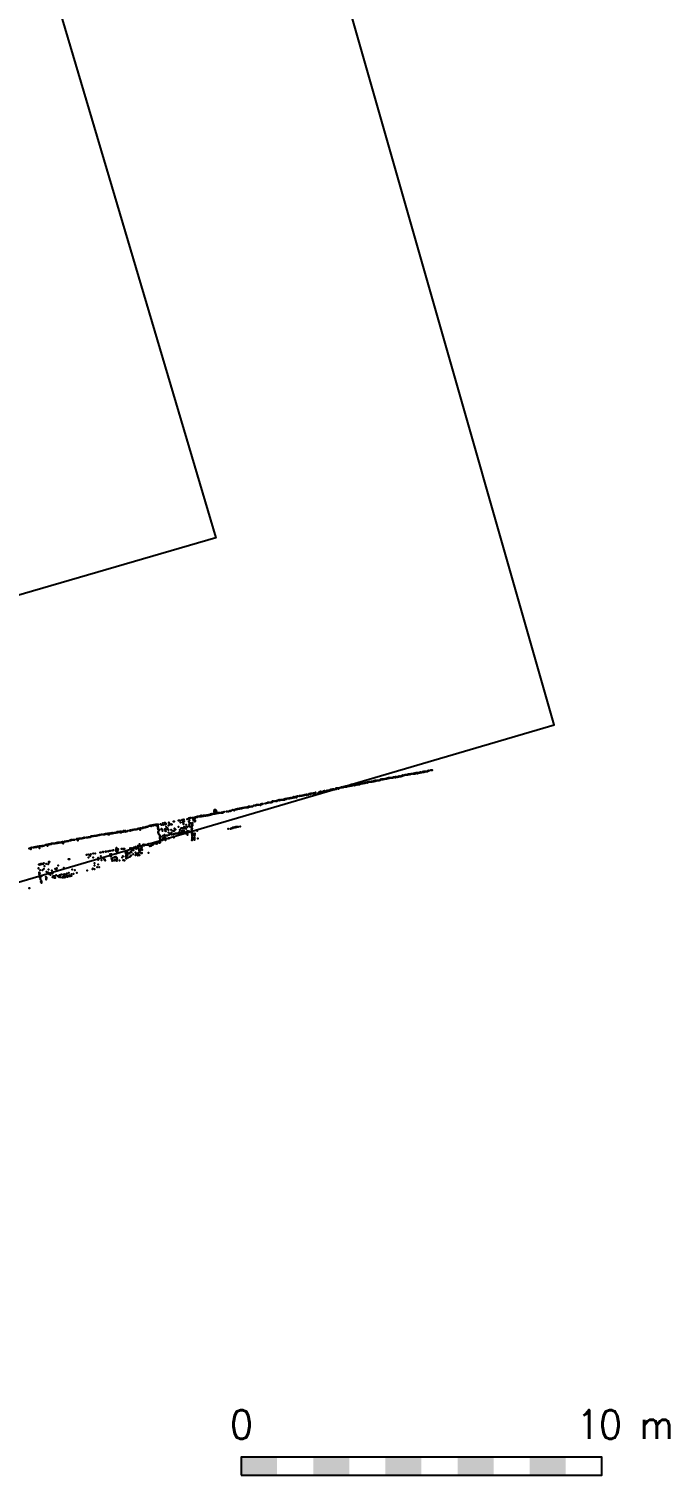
# Model space of a CAD drawing. Header units: metres. Extents: x -48 to 37.9, y -50 to 30.1.
# Drawn here: x 20.12 to 37.86, y -50 to -9.93 of the extents above; entities that cross this region are included whole.
import ezdxf

# ---------------------------------------------------------------- set-up
doc = ezdxf.new("R2010")
doc.units = ezdxf.units.M
for name, color, linetype in [('NAVVIS-EMPRISE', 5, 'Continuous'), ('NAVVIS-NUAGE-0', 8, 'Continuous'), ('REPERES', 7, 'Continuous')]:
    doc.layers.add(name, color=color, linetype=linetype)
doc.styles.add('textstyle4', font='Standard')

msp = doc.modelspace()

# ---------------------------------------------------------------- linework, layer by layer
at = {"layer": 'NAVVIS-EMPRISE'}
msp.add_lwpolyline([(18.817, -2.169), (25.303, -24.031), (-3.254, -32.34), (-1.994, -36.421), (-0.562, -36.143), (0.347, -39.29), (34.675, -29.215), (26.752, -1.463), (18.817, -2.169)], close=True, dxfattribs=at)
at = {"layer": 'NAVVIS-NUAGE-0'}
for p in [(29.306, -30.843), (29.316, -30.843), (29.336, -30.843), (29.356, -30.843), (29.376, -30.833), (29.376, -30.833), (29.376, -30.843), (29.416, -30.833), (29.426, -30.823), (29.426, -30.833), (29.436, -30.823), (29.436, -30.823), (29.446, -30.823), (29.446, -30.823), (29.456, -30.813), (29.456, -30.813), (29.466, -30.813), (29.476, -30.813), (29.486, -30.813), (29.496, -30.823), (29.506, -30.803), (29.516, -30.803), (29.516, -30.813), (29.526, -30.803), (29.546, -30.793), (29.566, -30.793), (29.576, -30.793), (29.586, -30.793), (29.586, -30.793), (29.586, -30.793), (29.596, -30.793), (29.616, -30.783), (29.626, -30.793), (29.626, -30.793), (29.646, -30.783), (29.656, -30.783), (29.676, -30.763), (29.676, -30.773), (29.676, -30.783), (29.676, -30.783), (29.696, -30.763), (29.706, -30.763), (29.716, -30.753), (29.716, -30.773), (29.726, -30.753), (29.726, -30.763), (29.726, -30.763), (29.726, -30.763), (29.736, -30.763), (29.736, -30.763), (29.746, -30.763), (29.746, -30.763), (29.766, -30.753), (29.786, -30.753), (29.786, -30.753), (29.796, -30.753), (29.796, -30.753), (29.806, -30.753), (29.816, -30.753), (29.816, -30.753), (29.826, -30.753), (29.856, -30.743), (29.866, -30.733), (29.876, -30.733), (29.886, -30.723), (29.886, -30.733), (29.906, -30.733), (29.916, -30.723), (29.926, -30.723), (29.926, -30.733), (29.936, -30.723), (29.936, -30.723), (29.936, -30.723), (29.946, -30.723), (29.946, -30.723), (29.956, -30.723), (29.956, -30.723), (29.956, -30.723), (29.966, -30.723), (29.996, -30.713), (29.996, -30.713), (30.016, -30.713), (30.026, -30.713), (30.036, -30.703), (30.046, -30.693), (30.046, -30.703), (30.066, -30.693), (30.066, -30.703), (30.086, -30.683), (30.086, -30.693), (30.106, -30.683), (30.106, -30.693), (30.116, -30.683), (30.136, -30.683), (30.136, -30.683), (30.146, -30.683), (30.156, -30.683), (30.176, -30.683), (30.186, -30.683), (30.186, -30.683), (30.196, -30.683), (30.196, -30.683), (30.206, -30.673), (30.216, -30.673), (30.226, -30.663), (30.226, -30.673), (30.226, -30.673), (30.226, -30.673), (30.236, -30.673), (30.246, -30.663), (30.256, -30.663), (30.276, -30.653), (30.276, -30.653), (30.276, -30.673), (30.286, -30.653), (30.286, -30.653), (30.326, -30.653), (30.326, -30.653), (30.326, -30.663), (30.356, -30.653), (30.366, -30.643), (30.376, -30.653), (30.386, -30.633), (30.416, -30.643), (30.416, -30.643), (30.426, -30.633), (30.426, -30.643), (30.446, -30.623), (30.446, -30.623), (30.446, -30.633), (30.456, -30.633), (30.486, -30.613), (30.486, -30.613), (30.486, -30.623), (30.526, -30.613), (30.526, -30.613), (30.526, -30.613), (30.546, -30.603), (30.556, -30.603), (30.586, -30.603), (30.586, -30.603), (30.596, -30.603), (30.606, -30.603), (30.616, -30.593), (30.626, -30.603), (30.636, -30.583), (30.646, -30.583), (30.646, -30.583), (30.676, -30.583), (30.676, -30.583), (30.676, -30.593), (30.696, -30.583), (30.716, -30.573), (30.736, -30.573), (30.746, -30.573), (30.746, -30.573), (30.746, -30.573), (30.746, -30.573), (30.776, -30.563), (30.776, -30.573), (30.776, -30.573), (30.776, -30.573), (30.806, -30.573), (30.816, -30.553), (30.816, -30.563), (30.816, -30.573), (30.816, -30.573), (30.846, -30.553), (30.846, -30.563), (30.846, -30.563), (30.856, -30.543), (30.866, -30.553), (30.876, -30.543), (30.886, -30.543), (30.886, -30.563), (30.906, -30.553), (30.916, -30.543), (30.946, -30.533), (30.946, -30.533), (30.946, -30.533), (30.946, -30.543), (30.956, -30.543), (30.976, -30.523), (30.986, -30.533), (30.996, -30.533), (31.026, -30.513), (31.026, -30.523), (31.036, -30.523), (31.046, -30.523), (31.056, -30.513), (31.056, -30.513), (31.066, -30.503), (31.066, -30.523), (31.066, -30.523), (31.076, -30.513), (31.076, -30.513), (31.086, -30.513), (31.096, -30.503), (31.096, -30.513), (31.106, -30.503), (31.126, -30.503), (31.136, -30.503), (31.136, -30.503), (31.136, -30.503), (31.166, -30.503), (31.176, -30.493), (31.206, -30.483), (31.206, -30.483), (31.206, -30.493), (31.256, -30.473), (31.276, -30.473), (31.276, -30.473), (31.296, -30.473), (27.336, -31.243), (27.356, -31.243), (27.376, -31.233), (27.376, -31.243), (27.386, -31.243), (27.386, -31.243), (27.416, -31.233), (27.426, -31.223), (27.426, -31.223), (27.426, -31.223), (27.426, -31.233), (27.436, -31.223), (27.436, -31.233), (27.436, -31.233), (27.456, -31.223), (27.466, -31.213), (27.476, -31.223), (27.486, -31.223), (27.506, -31.213), (27.526, -31.213), (27.536, -31.203), (27.536, -31.213), (27.536, -31.223), (27.546, -31.203), (27.566, -31.193), (27.606, -31.193), (27.606, -31.193), (27.616, -31.183), (27.636, -31.183), (27.636, -31.183), (27.636, -31.183), (27.646, -31.183), (27.646, -31.183), (27.646, -31.183), (27.646, -31.183), (27.656, -31.183), (27.656, -31.183), (27.666, -31.183), (27.666, -31.183), (27.666, -31.183), (27.676, -31.183), (27.686, -31.183), (27.696, -31.173), (27.696, -31.173), (27.706, -31.173), (27.736, -31.163), (27.736, -31.163), (27.736, -31.173), (27.746, -31.163), (27.766, -31.153), (27.786, -31.153), (27.796, -31.153), (27.806, -31.153), (27.806, -31.153), (27.816, -31.143), (27.816, -31.163), (27.856, -31.143), (27.856, -31.153), (27.866, -31.143), (27.886, -31.123), (27.886, -31.133), (27.886, -31.133), (27.906, -31.123), (27.906, -31.133), (27.916, -31.133), (27.926, -31.133), (27.936, -31.113), (27.946, -31.113), (27.946, -31.113), (27.956, -31.113), (27.976, -31.113), (27.976, -31.113), (27.986, -31.113), (27.996, -31.113), (28.006, -31.103), (28.006, -31.113), (28.016, -31.113), (28.016, -31.113), (28.036, -31.103), (28.036, -31.103), (28.056, -31.113), (28.066, -31.093), (28.066, -31.103), (28.066, -31.103), (28.136, -31.103), (28.166, -31.083), (28.186, -31.073), (28.206, -31.063), (28.226, -31.073), (28.246, -31.073), (28.256, -31.073), (28.286, -31.053), (28.286, -31.073), (28.306, -31.063), (28.316, -31.043), (28.316, -31.053), (28.316, -31.053), (28.316, -31.063), (28.366, -31.043), (28.386, -31.033), (28.386, -31.033), (28.396, -31.043), (28.406, -31.043), (28.426, -31.033), (28.436, -31.033), (28.436, -31.043), (28.456, -31.023), (28.466, -31.013), (28.466, -31.023), (28.476, -31.023), (28.486, -31.003), (28.486, -31.023), (28.486, -31.023), (28.496, -31.003), (28.496, -31.003), (28.496, -31.013), (28.516, -31.003), (28.526, -31.003), (28.526, -31.003), (28.536, -31.003), (28.536, -31.003), (28.546, -30.993), (28.546, -30.993), (28.556, -31.003), (28.566, -30.993), (28.566, -31.003), (28.566, -31.003), (28.586, -31.003), (28.586, -31.003), (28.606, -30.993), (28.606, -30.993), (28.616, -30.983), (28.626, -30.983), (28.626, -30.993), (28.636, -30.973), (28.636, -30.993), (28.656, -30.973), (28.666, -30.973), (28.666, -30.973), (28.676, -30.973), (28.686, -30.973), (28.696, -30.973), (28.696, -30.983), (28.706, -30.973), (28.706, -30.973), (28.736, -30.963), (28.736, -30.963), (28.736, -30.963), (28.766, -30.953), (28.776, -30.953), (28.786, -30.943), (28.786, -30.953), (28.816, -30.943), (28.816, -30.943), (28.816, -30.943), (28.816, -30.953), (28.826, -30.933), (28.826, -30.943), (28.836, -30.943), (28.856, -30.933), (28.876, -30.923), (28.886, -30.933), (28.886, -30.933), (28.886, -30.933), (28.906, -30.913), (28.906, -30.933), (28.926, -30.923), (28.926, -30.933), (28.936, -30.923), (28.936, -30.923), (28.946, -30.903), (28.946, -30.903), (28.946, -30.913), (28.976, -30.913), (28.986, -30.903), (28.986, -30.903), (28.996, -30.903), (28.996, -30.903), (28.996, -30.913), (28.996, -30.913), (29.006, -30.903), (29.016, -30.903), (29.036, -30.903), (29.036, -30.903), (29.056, -30.863), (29.066, -30.903), (29.076, -30.863), (29.086, -30.873), (29.116, -30.873), (29.126, -30.873), (29.136, -30.893), (29.166, -30.883), (29.206, -30.873), (29.216, -30.863), (29.246, -30.863), (29.256, -30.863), (29.276, -30.863), (29.276, -30.863), (29.286, -30.853), (29.286, -30.863), (29.296, -30.853), (29.316, -30.853), (25.256, -31.593), (25.256, -31.593), (25.256, -31.593), (25.256, -31.603), (25.256, -31.623), (25.266, -31.573), (25.266, -31.583), (25.266, -31.583), (25.266, -31.583), (25.266, -31.633), (25.266, -31.643), (25.266, -31.643), (25.266, -31.643), (25.276, -31.573), (25.276, -31.573), (25.276, -31.643), (25.296, -31.573), (25.306, -31.583), (25.306, -31.633), (25.306, -31.643), (25.316, -31.613), (25.316, -31.613), (25.316, -31.613), (25.316, -31.623), (25.316, -31.633), (25.456, -31.643), (25.456, -31.643), (25.476, -31.643), (25.476, -31.643), (25.476, -31.643), (25.486, -31.643), (25.486, -31.643), (25.496, -31.643), (25.506, -31.633), (25.506, -31.643), (25.506, -31.643), (25.536, -31.623), (25.596, -31.613), (25.606, -31.613), (25.616, -31.613), (25.656, -31.613), (25.686, -31.593), (25.696, -31.593), (25.696, -31.603), (25.706, -31.593), (25.716, -31.593), (25.736, -31.583), (25.776, -31.573), (25.806, -31.583), (25.816, -31.573), (25.816, -31.573), (25.816, -31.573), (25.826, -31.573), (25.846, -31.563), (25.846, -31.563), (25.856, -31.563), (25.856, -31.563), (25.866, -31.553), (25.866, -31.563), (25.876, -31.553), (25.876, -31.553), (25.906, -31.543), (25.906, -31.553), (25.906, -31.553), (25.916, -31.543), (25.916, -31.543), (25.916, -31.543), (25.926, -31.543), (25.936, -31.543), (25.956, -31.533), (25.956, -31.543), (25.956, -31.543), (25.976, -31.533), (25.976, -31.533), (25.996, -31.533), (26.006, -31.523), (26.006, -31.533), (26.006, -31.533), (26.016, -31.523), (26.016, -31.533), (26.026, -31.523), (26.036, -31.523), (26.046, -31.513), (26.056, -31.513), (26.076, -31.513), (26.106, -31.503), (26.106, -31.503), (26.116, -31.503), (26.136, -31.503), (26.136, -31.503), (26.146, -31.503), (26.166, -31.493), (26.166, -31.493), (26.166, -31.503), (26.186, -31.493), (26.186, -31.493), (26.186, -31.493), (26.196, -31.493), (26.196, -31.503), (26.206, -31.473), (26.216, -31.483), (26.236, -31.473), (26.236, -31.473), (26.246, -31.483), (26.276, -31.473), (26.276, -31.473), (26.286, -31.473), (26.286, -31.473), (26.296, -31.473), (26.316, -31.473), (26.316, -31.473), (26.356, -31.453), (26.366, -31.453), (26.396, -31.453), (26.396, -31.453), (26.406, -31.443), (26.406, -31.443), (26.406, -31.443), (26.426, -31.433), (26.426, -31.443), (26.436, -31.433), (26.446, -31.433), (26.476, -31.433), (26.476, -31.433), (26.486, -31.433), (26.496, -31.433), (26.496, -31.433), (26.496, -31.433), (26.536, -31.423), (26.536, -31.443), (26.546, -31.413), (26.546, -31.413), (26.576, -31.403), (26.576, -31.413), (26.586, -31.413), (26.586, -31.413), (26.596, -31.403), (26.606, -31.403), (26.606, -31.403), (26.666, -31.393), (26.706, -31.383), (26.706, -31.383), (26.746, -31.363), (26.746, -31.373), (26.766, -31.363), (26.806, -31.363), (26.806, -31.363), (26.806, -31.363), (26.806, -31.363), (26.836, -31.363), (26.836, -31.363), (26.856, -31.343), (26.866, -31.353), (26.876, -31.333), (26.906, -31.333), (26.946, -31.333), (26.946, -31.333), (26.986, -31.323), (26.986, -31.333), (26.986, -31.333), (26.996, -31.333), (27.006, -31.313), (27.036, -31.303), (27.046, -31.303), (27.056, -31.293), (27.056, -31.313), (27.086, -31.303), (27.106, -31.293), (27.116, -31.293), (27.126, -31.293), (27.136, -31.293), (27.146, -31.293), (27.156, -31.293), (27.166, -31.293), (27.176, -31.293), (27.196, -31.273), (27.196, -31.283), (27.206, -31.273), (27.206, -31.273), (27.206, -31.273), (27.206, -31.283), (27.206, -31.293), (27.226, -31.263), (27.236, -31.273), (27.246, -31.263), (27.246, -31.263), (27.246, -31.273), (27.276, -31.253), (27.296, -31.253), (27.306, -31.253), (27.316, -31.253), (27.346, -31.253), (23.356, -32.053), (23.366, -32.043), (23.366, -32.053), (23.376, -32.043), (23.376, -32.043), (23.386, -32.043), (23.406, -32.043), (23.416, -32.033), (23.416, -32.033), (23.426, -32.033), (23.456, -32.013), (23.466, -32.013), (23.466, -32.013), (23.476, -32.013), (23.486, -32.003), (23.496, -32.003), (23.496, -32.013), (23.496, -32.013), (23.506, -32.023), (23.516, -32.003), (23.526, -32.003), (23.536, -31.993), (23.536, -32.003), (23.536, -32.003), (23.546, -32.003), (23.556, -31.993), (23.566, -31.993), (23.576, -31.993), (23.576, -32.003), (23.576, -32.003), (23.586, -31.983), (23.596, -31.983), (23.616, -31.983), (23.616, -31.993), (23.636, -31.973), (23.636, -31.973), (23.636, -31.993), (23.646, -31.973), (23.656, -31.983), (23.676, -31.973), (23.686, -32.033), (23.696, -32.013), (23.706, -31.973), (23.706, -32.053), (23.706, -32.053), (23.766, -31.963), (23.796, -31.983), (23.836, -31.943), (23.846, -31.983), (23.876, -31.933), (23.876, -31.933), (23.886, -31.933), (23.896, -31.933), (23.896, -31.973), (23.926, -31.953), (23.926, -32.043), (23.986, -32.003), (23.996, -31.923), (24.006, -31.943), (24.006, -31.983), (24.056, -31.973), (24.066, -31.963), (24.086, -31.973), (24.126, -31.893), (24.136, -31.893), (24.146, -31.893), (24.266, -31.863), (24.266, -32.043), (24.276, -31.863), (24.306, -31.863), (24.326, -31.923), (24.356, -31.853), (24.366, -31.843), (24.366, -31.843), (24.376, -31.843), (24.386, -31.873), (24.386, -31.923), (24.406, -31.943), (24.406, -31.963), (24.416, -31.833), (24.426, -31.883), (24.426, -32.043), (24.476, -31.983), (24.476, -32.043), (24.506, -31.823), (24.516, -32.043), (24.556, -31.803), (24.556, -31.813), (24.556, -31.893), (24.566, -31.913), (24.566, -31.963), (24.566, -32.013), (24.576, -31.853), (24.586, -31.793), (24.586, -32.043), (24.606, -31.793), (24.606, -31.943), (24.636, -31.963), (24.636, -31.973), (24.636, -31.973), (24.636, -32.003), (24.636, -32.003), (24.636, -32.033), (24.636, -32.043), (24.636, -32.043), (24.646, -32.003), (24.656, -31.793), (24.656, -31.933), (24.656, -31.963), (24.656, -32.003), (24.666, -31.793), (24.676, -31.793), (24.676, -31.793), (24.676, -31.843), (24.696, -31.793), (24.696, -31.803), (24.696, -31.863), (24.706, -31.783), (24.706, -31.813), (24.706, -31.823), (24.716, -31.783), (24.716, -31.783), (24.716, -31.893), (24.716, -31.893), (24.726, -31.803), (24.726, -31.863), (24.726, -31.883), (24.736, -31.773), (24.776, -31.763), (24.786, -31.753), (24.786, -31.773), (24.796, -31.753), (24.816, -31.753), (24.826, -31.753), (24.826, -31.753), (24.826, -31.753), (24.856, -31.743), (24.856, -31.753), (24.866, -31.753), (24.876, -31.733), (24.876, -31.733), (24.876, -31.753), (24.886, -31.753), (24.896, -31.723), (24.896, -31.743), (24.896, -31.753), (24.906, -31.743), (24.916, -31.743), (24.926, -31.733), (24.926, -31.733), (24.926, -31.743), (24.936, -31.743), (24.946, -31.743), (24.956, -31.723), (24.986, -31.723), (24.996, -31.733), (24.996, -31.733), (25.016, -31.723), (25.016, -31.723), (25.016, -31.733), (25.026, -31.723), (25.046, -31.723), (25.056, -31.713), (25.056, -31.723), (25.066, -31.713), (25.066, -31.713), (25.076, -31.713), (25.076, -31.713), (25.076, -31.723), (25.086, -31.713), (25.086, -31.713), (25.106, -31.703), (25.106, -31.713), (25.116, -31.713), (25.136, -31.703), (25.156, -31.693), (25.166, -31.693), (25.166, -31.703), (25.166, -31.703), (25.176, -31.693), (25.186, -31.683), (25.206, -31.693), (25.206, -31.693), (25.206, -31.693), (25.226, -31.683), (25.226, -31.683), (25.236, -31.683), (25.236, -31.683), (25.246, -31.683), (25.256, -31.683), (25.266, -31.673), (25.276, -31.673), (25.276, -31.683), (25.296, -31.673), (25.296, -31.673), (25.306, -31.653), (25.306, -31.653), (25.306, -31.663), (25.306, -31.673), (25.326, -31.663), (25.346, -31.663), (25.346, -31.663), (25.356, -31.663), (25.366, -31.663), (25.376, -31.653), (25.386, -31.653), (25.386, -31.653), (25.386, -31.653), (25.386, -31.653), (25.396, -31.653), (25.416, -31.653), (25.416, -31.653), (25.446, -31.653), (25.456, -31.653), (25.456, -31.653), (25.476, -31.653), (25.486, -31.653), (25.826, -32.053), (25.836, -32.053), (25.836, -32.053), (25.846, -32.053), (25.846, -32.053), (25.846, -32.053), (25.856, -32.043), (25.856, -32.053), (25.876, -32.043), (25.876, -32.043), (25.876, -32.053), (25.876, -32.053), (25.886, -32.043), (25.886, -32.043), (25.906, -32.043), (25.916, -32.043), (25.976, -32.033), (21.056, -32.453), (21.106, -32.443), (21.126, -32.443), (21.136, -32.443), (21.146, -32.443), (21.176, -32.433), (21.186, -32.433), (21.186, -32.433), (21.196, -32.433), (21.196, -32.433), (21.206, -32.433), (21.206, -32.433), (21.206, -32.433), (21.246, -32.423), (21.246, -32.423), (21.266, -32.423), (21.276, -32.413), (21.276, -32.423), (21.286, -32.413), (21.296, -32.403), (21.306, -32.403), (21.306, -32.413), (21.336, -32.403), (21.336, -32.403), (21.336, -32.403), (21.346, -32.403), (21.356, -32.403), (21.356, -32.403), (21.366, -32.403), (21.376, -32.403), (21.386, -32.403), (21.436, -32.383), (21.446, -32.373), (21.446, -32.383), (21.446, -32.383), (21.446, -32.383), (21.446, -32.383), (21.476, -32.373), (21.476, -32.373), (21.476, -32.423), (21.486, -32.373), (21.496, -32.373), (21.516, -32.363), (21.516, -32.373), (21.516, -32.373), (21.526, -32.363), (21.546, -32.363), (21.566, -32.363), (21.566, -32.363), (21.576, -32.363), (21.586, -32.363), (21.606, -32.353), (21.616, -32.353), (21.626, -32.353), (21.626, -32.353), (21.636, -32.343), (21.636, -32.343), (21.646, -32.343), (21.656, -32.333), (21.666, -32.343), (21.706, -32.333), (21.706, -32.333), (21.716, -32.333), (21.746, -32.333), (21.756, -32.333), (21.756, -32.333), (21.776, -32.323), (21.786, -32.323), (21.786, -32.323), (21.796, -32.323), (21.806, -32.323), (21.806, -32.323), (21.816, -32.323), (21.816, -32.323), (21.836, -32.313), (21.836, -32.313), (21.836, -32.313), (21.846, -32.303), (21.856, -32.303), (21.856, -32.303), (21.866, -32.303), (21.876, -32.303), (21.876, -32.303), (21.876, -32.303), (21.906, -32.303), (21.926, -32.293), (21.926, -32.293), (21.946, -32.293), (21.956, -32.293), (21.976, -32.293), (21.986, -32.293), (22.006, -32.283), (22.026, -32.283), (22.026, -32.283), (22.026, -32.283), (22.026, -32.283), (22.036, -32.273), (22.046, -32.273), (22.046, -32.273), (22.056, -32.273), (22.056, -32.273), (22.056, -32.273), (22.066, -32.273), (22.066, -32.273), (22.076, -32.263), (22.076, -32.263), (22.096, -32.263), (22.136, -32.253), (22.136, -32.253), (22.166, -32.253), (22.166, -32.253), (22.176, -32.253), (22.176, -32.253), (22.196, -32.253), (22.216, -32.243), (22.216, -32.253), (22.226, -32.243), (22.236, -32.243), (22.246, -32.233), (22.256, -32.243), (22.266, -32.233), (22.276, -32.233), (22.286, -32.233), (22.286, -32.233), (22.296, -32.233), (22.306, -32.223), (22.316, -32.253), (22.336, -32.223), (22.336, -32.223), (22.336, -32.223), (22.346, -32.253), (22.356, -32.223), (22.376, -32.213), (22.376, -32.223), (22.386, -32.223), (22.406, -32.213), (22.406, -32.213), (22.406, -32.223), (22.416, -32.223), (22.426, -32.203), (22.426, -32.223), (22.456, -32.213), (22.466, -32.213), (22.486, -32.203), (22.496, -32.203), (22.506, -32.203), (22.516, -32.203), (22.526, -32.203), (22.536, -32.193), (22.536, -32.193), (22.546, -32.193), (22.546, -32.193), (22.556, -32.193), (22.566, -32.183), (22.576, -32.183), (22.586, -32.193), (22.586, -32.193), (22.596, -32.183), (22.596, -32.183), (22.616, -32.183), (22.616, -32.183), (22.626, -32.183), (22.626, -32.183), (22.646, -32.173), (22.646, -32.193), (22.656, -32.183), (22.666, -32.173), (22.676, -32.173), (22.676, -32.183), (22.676, -32.193), (22.686, -32.183), (22.706, -32.183), (22.726, -32.183), (22.736, -32.183), (22.736, -32.183), (22.746, -32.153), (22.776, -32.153), (22.786, -32.183), (22.796, -32.153), (22.796, -32.153), (22.796, -32.163), (22.796, -32.163), (22.806, -32.163), (22.836, -32.173), (22.866, -32.153), (22.866, -32.153), (22.906, -32.143), (22.926, -32.143), (22.926, -32.153), (22.936, -32.133), (22.946, -32.143), (22.986, -32.123), (22.986, -32.123), (22.986, -32.133), (22.996, -32.123), (22.996, -32.123), (23.006, -32.123), (23.036, -32.113), (23.056, -32.113), (23.076, -32.113), (23.086, -32.113), (23.096, -32.113), (23.126, -32.093), (23.126, -32.093), (23.126, -32.103), (23.126, -32.103), (23.126, -32.103), (23.136, -32.093), (23.146, -32.093), (23.166, -32.083), (23.186, -32.083), (23.196, -32.083), (23.196, -32.083), (23.206, -32.083), (23.206, -32.083), (23.206, -32.123), (23.216, -32.073), (23.226, -32.083), (23.246, -32.073), (23.276, -32.063), (23.276, -32.063), (23.276, -32.073), (23.276, -32.073), (23.276, -32.073), (23.296, -32.063), (23.306, -32.063), (23.316, -32.063), (23.326, -32.063), (23.326, -32.063), (23.346, -32.063), (23.696, -32.073), (23.706, -32.083), (23.706, -32.083), (23.706, -32.093), (23.706, -32.113), (23.706, -32.113), (23.706, -32.183), (23.706, -32.183), (23.706, -32.183), (23.706, -32.193), (23.716, -32.183), (23.716, -32.223), (23.726, -32.243), (23.736, -32.123), (23.736, -32.263), (23.736, -32.263), (23.746, -32.283), (23.746, -32.303), (23.746, -32.333), (23.746, -32.363), (23.756, -32.373), (23.756, -32.393), (23.756, -32.403), (23.756, -32.403), (23.756, -32.403), (23.756, -32.413), (23.756, -32.433), (23.756, -32.453), (23.776, -32.313), (23.796, -32.093), (23.816, -32.113), (23.826, -32.153), (23.826, -32.383), (23.826, -32.413), (23.836, -32.293), (23.846, -32.343), (23.876, -32.263), (23.876, -32.293), (23.886, -32.103), (23.896, -32.153), (23.896, -32.333), (23.896, -32.363), (23.906, -32.103), (23.906, -32.413), (23.916, -32.163), (23.926, -32.373), (23.936, -32.283), (23.956, -32.103), (23.966, -32.073), (23.966, -32.283), (23.986, -32.123), (23.986, -32.193), (23.986, -32.353), (23.996, -32.363), (24.006, -32.263), (24.036, -32.233), (24.066, -32.123), (24.076, -32.193), (24.076, -32.253), (24.086, -32.243), (24.116, -32.153), (24.116, -32.253), (24.136, -32.233), (24.136, -32.333), (24.146, -32.153), (24.156, -32.083), (24.156, -32.233), (24.156, -32.233), (24.166, -32.233), (24.186, -32.113), (24.186, -32.223), (24.196, -32.223), (24.216, -32.223), (24.256, -32.213), (24.256, -32.223), (24.286, -32.203), (24.296, -32.183), (24.306, -32.123), (24.306, -32.203), (24.326, -32.203), (24.336, -32.073), (24.346, -32.073), (24.346, -32.193), (24.356, -32.153), (24.376, -32.073), (24.376, -32.083), (24.376, -32.193), (24.416, -32.143), (24.426, -32.073), (24.426, -32.183), (24.446, -32.073), (24.466, -32.223), (24.476, -32.093), (24.486, -32.173), (24.486, -32.183), (24.496, -32.183), (24.516, -32.163), (24.516, -32.203), (24.516, -32.263), (24.546, -32.193), (24.556, -32.163), (24.556, -32.173), (24.586, -32.183), (24.626, -32.103), (24.636, -32.083), (24.636, -32.123), (24.636, -32.153), (24.636, -32.223), (24.636, -32.223), (24.636, -32.233), (24.636, -32.413), (24.646, -32.083), (24.646, -32.133), (24.646, -32.153), (24.646, -32.153), (24.646, -32.163), (24.646, -32.193), (24.646, -32.193), (24.646, -32.253), (24.646, -32.283), (24.646, -32.313), (24.646, -32.313), (24.646, -32.323), (24.646, -32.333), (24.646, -32.333), (24.646, -32.343), (24.646, -32.373), (24.646, -32.403), (24.646, -32.413), (24.696, -32.233), (24.696, -32.253), (24.706, -32.293), (24.706, -32.333), (24.706, -32.333), (24.706, -32.363), (24.706, -32.363), (24.706, -32.373), (24.706, -32.393), (24.706, -32.403), (24.716, -32.223), (24.716, -32.263), (24.786, -32.153), (24.806, -32.363), (25.646, -32.093), (25.706, -32.093), (25.706, -32.093), (25.706, -32.093), (25.716, -32.083), (25.726, -32.083), (25.736, -32.083), (25.746, -32.073), (25.746, -32.073), (25.776, -32.063), (25.776, -32.073), (25.776, -32.073), (25.796, -32.063), (25.796, -32.063), (25.826, -32.063), (25.826, -32.063), (25.836, -32.063), (20.126, -32.643), (20.156, -32.633), (20.176, -32.623), (20.176, -32.623), (20.176, -32.633), (20.176, -32.633), (20.176, -32.663), (20.196, -32.623), (20.206, -32.613), (20.246, -32.613), (20.256, -32.613), (20.266, -32.603), (20.276, -32.603), (20.306, -32.603), (20.306, -32.603), (20.316, -32.593), (20.316, -32.603), (20.326, -32.593), (20.336, -32.593), (20.336, -32.603), (20.346, -32.593), (20.356, -32.583), (20.356, -32.583), (20.366, -32.583), (20.386, -32.583), (20.386, -32.583), (20.416, -32.573), (20.416, -32.633), (20.426, -32.573), (20.436, -32.573), (20.456, -32.573), (20.456, -32.573), (20.476, -32.573), (20.486, -32.563), (20.486, -32.563), (20.486, -32.573), (20.486, -32.573), (20.496, -32.573), (20.496, -32.573), (20.496, -32.573), (20.506, -32.563), (20.516, -32.563), (20.526, -32.563), (20.526, -32.563), (20.556, -32.553), (20.586, -32.543), (20.596, -32.543), (20.596, -32.543), (20.616, -32.543), (20.616, -32.543), (20.626, -32.533), (20.636, -32.543), (20.636, -32.563), (20.666, -32.533), (20.666, -32.533), (20.676, -32.523), (20.676, -32.523), (20.676, -32.533), (20.686, -32.533), (20.696, -32.523), (20.706, -32.523), (20.726, -32.513), (20.736, -32.523), (20.746, -32.503), (20.776, -32.503), (20.786, -32.503), (20.796, -32.503), (20.796, -32.503), (20.816, -32.503), (20.816, -32.503), (20.816, -32.503), (20.816, -32.503), (20.826, -32.503), (20.836, -32.503), (20.836, -32.503), (20.856, -32.493), (20.886, -32.483), (20.886, -32.483), (20.886, -32.493), (20.896, -32.493), (20.906, -32.483), (20.906, -32.483), (20.906, -32.493), (20.916, -32.483), (20.926, -32.473), (20.926, -32.483), (20.926, -32.483), (20.936, -32.473), (20.936, -32.483), (20.946, -32.483), (20.956, -32.473), (20.966, -32.473), (20.986, -32.473), (20.986, -32.473), (20.996, -32.473), (20.996, -32.473), (21.026, -32.463), (21.026, -32.473), (21.046, -32.463), (21.056, -32.463), (21.066, -32.503), (21.086, -32.463), (21.716, -32.813), (21.766, -32.803), (21.796, -32.813), (21.816, -32.843), (21.836, -32.793), (21.906, -32.783), (21.956, -32.783), (22.096, -32.753), (22.116, -32.753), (22.116, -32.853), (22.166, -32.733), (22.176, -32.733), (22.176, -32.743), (22.246, -32.723), (22.256, -32.733), (22.266, -32.723), (22.316, -32.713), (22.316, -32.723), (22.356, -32.833), (22.366, -32.703), (22.376, -32.703), (22.376, -32.793), (22.386, -32.843), (22.406, -32.793), (22.426, -32.693), (22.466, -32.683), (22.536, -32.653), (22.536, -32.663), (22.536, -32.673), (22.536, -32.683), (22.536, -32.713), (22.546, -32.623), (22.546, -32.783), (22.576, -32.723), (22.586, -32.683), (22.596, -32.663), (22.686, -32.653), (22.706, -32.653), (22.726, -32.853), (22.746, -32.653), (22.746, -32.653), (22.766, -32.653), (22.796, -32.763), (22.806, -32.773), (22.816, -32.713), (22.816, -32.723), (22.816, -32.813), (22.846, -32.793), (22.856, -32.743), (22.856, -32.753), (22.856, -32.823), (22.896, -32.783), (22.906, -32.773), (22.926, -32.633), (22.926, -32.643), (22.926, -32.653), (22.936, -32.743), (22.946, -32.833), (22.946, -32.843), (22.956, -32.833), (22.966, -32.683), (22.966, -32.743), (22.976, -32.633), (23.006, -32.683), (23.006, -32.793), (23.016, -32.683), (23.026, -32.613), (23.026, -32.623), (23.036, -32.613), (23.066, -32.603), (23.066, -32.613), (23.076, -32.593), (23.076, -32.623), (23.076, -32.753), (23.076, -32.823), (23.086, -32.603), (23.096, -32.653), (23.096, -32.793), (23.126, -32.783), (23.136, -32.563), (23.136, -32.593), (23.136, -32.803), (23.136, -32.833), (23.156, -32.573), (23.156, -32.653), (23.156, -32.763), (23.166, -32.753), (23.176, -32.693), (23.186, -32.523), (23.186, -32.753), (23.186, -32.823), (23.196, -32.713), (23.206, -32.563), (23.216, -32.653), (23.226, -32.673), (23.236, -32.573), (23.236, -32.773), (23.236, -32.773), (23.246, -32.623), (23.246, -32.763), (23.246, -32.773), (23.256, -32.673), (23.276, -32.543), (23.276, -32.553), (23.296, -32.543), (23.296, -32.543), (23.296, -32.553), (23.306, -32.533), (23.306, -32.543), (23.316, -32.543), (23.316, -32.543), (23.316, -32.553), (23.346, -32.543), (23.366, -32.543), (23.366, -32.543), (23.386, -32.543), (23.416, -32.523), (23.416, -32.533), (23.416, -32.543), (23.416, -32.543), (23.426, -32.543), (23.436, -32.763), (23.446, -32.513), (23.446, -32.513), (23.446, -32.513), (23.476, -32.573), (23.506, -32.523), (23.506, -32.563), (23.516, -32.503), (23.536, -32.503), (23.536, -32.503), (23.536, -32.503), (23.556, -32.543), (23.576, -32.503), (23.596, -32.503), (23.616, -32.503), (23.626, -32.493), (23.636, -32.493), (23.636, -32.493), (23.636, -32.503), (23.656, -32.503), (23.666, -32.483), (23.666, -32.503), (23.666, -32.513), (23.696, -32.473), (23.706, -32.473), (23.706, -32.473), (23.716, -32.473), (23.736, -32.473), (23.736, -32.473), (23.736, -32.483), (23.746, -32.473), (23.756, -32.473), (20.386, -33.183), (20.386, -33.193), (20.396, -33.083), (20.426, -33.073), (20.426, -33.093), (20.436, -33.243), (20.456, -33.063), (20.456, -33.073), (20.466, -33.073), (20.476, -33.063), (20.496, -33.063), (20.496, -33.063), (20.496, -33.243), (20.516, -33.073), (20.536, -33.043), (20.536, -33.043), (20.536, -33.203), (20.556, -33.133), (20.596, -33.063), (20.656, -33.073), (20.666, -33.223), (20.676, -33.013), (20.676, -33.033), (20.696, -33.013), (20.756, -33.253), (20.846, -33.203), (20.886, -33.233), (20.896, -33.183), (20.936, -33.113), (21.086, -33.173), (21.216, -32.933), (21.246, -32.933), (21.316, -33.223), (21.396, -33.243), (21.736, -33.253), (21.776, -32.893), (21.886, -33.213), (21.896, -33.193), (21.906, -32.893), (21.936, -33.043), (21.936, -33.113), (21.936, -33.213), (22.016, -33.153), (22.036, -32.903), (22.036, -32.953), (22.036, -33.083), (22.046, -32.923), (22.066, -33.153), (22.136, -32.963), (22.186, -32.913), (22.216, -32.953), (22.216, -32.953), (22.226, -32.943), (22.236, -32.973), (22.396, -32.863), (22.406, -32.923), (22.426, -32.933), (22.426, -32.983), (22.446, -32.903), (22.446, -32.973), (22.456, -32.973), (22.456, -32.973), (22.496, -32.883), (22.506, -32.973), (22.516, -32.943), (22.526, -32.873), (22.536, -32.883), (22.556, -32.903), (22.556, -32.903), (22.556, -32.983), (22.566, -32.933), (22.636, -32.973), (22.706, -32.893), (22.726, -32.863), (22.736, -32.963), (22.756, -32.963), (22.766, -32.973), (22.796, -32.863), (22.816, -32.863), (22.816, -32.913), (22.826, -32.913), (22.836, -32.893), (22.876, -32.893), (22.916, -32.873), (20.406, -33.303), (20.406, -33.343), (20.406, -33.343), (20.406, -33.353), (20.416, -33.373), (20.426, -33.323), (20.426, -33.383), (20.426, -33.403), (20.426, -33.423), (20.426, -33.443), (20.436, -33.453), (20.446, -33.433), (20.446, -33.493), (20.446, -33.493), (20.446, -33.503), (20.456, -33.563), (20.466, -33.543), (20.466, -33.573), (20.466, -33.593), (20.476, -33.393), (20.586, -33.423), (20.596, -33.473), (20.596, -33.503), (20.606, -33.283), (20.606, -33.443), (20.606, -33.453), (20.606, -33.463), (20.656, -33.303), (20.686, -33.353), (20.716, -33.373), (20.746, -33.313), (20.776, -33.323), (20.776, -33.333), (20.776, -33.433), (20.796, -33.403), (20.806, -33.403), (20.806, -33.433), (20.816, -33.403), (20.816, -33.443), (20.826, -33.453), (20.836, -33.403), (20.846, -33.453), (20.876, -33.383), (20.926, -33.403), (20.936, -33.403), (20.946, -33.403), (20.956, -33.403), (20.956, -33.433), (20.966, -33.383), (20.976, -33.403), (20.996, -33.433), (21.016, -33.363), (21.036, -33.363), (21.046, -33.443), (21.056, -33.433), (21.066, -33.443), (21.086, -33.383), (21.086, -33.433), (21.096, -33.353), (21.096, -33.413), (21.116, -33.443), (21.136, -33.363), (21.146, -33.423), (21.166, -33.393), (21.176, -33.333), (21.176, -33.383), (21.186, -33.423), (21.226, -33.313), (21.226, -33.403), (21.226, -33.403), (21.236, -33.383), (21.246, -33.403), (21.256, -33.403), (21.266, -33.393), (21.266, -33.403), (21.306, -33.353), (21.306, -33.393), (21.356, -33.343), (21.446, -33.313), (20.126, -33.743), (20.136, -33.743)]:
    msp.add_point(p, dxfattribs=at)
at = {"layer": 'REPERES'}
msp.add_lwpolyline([(26, -50), (36, -50), (36, -49.5), (26, -49.5)], close=True, dxfattribs=at)
for points in [[(26, -50), (27, -50), (26, -49.5), (27, -49.5)], [(28, -50), (29, -50), (28, -49.5), (29, -49.5)], [(30, -50), (31, -50), (30, -49.5), (31, -49.5)], [(32, -50), (33, -50), (32, -49.5), (33, -49.5)], [(34, -50), (35, -50), (34, -49.5), (35, -49.5)]]:
    msp.add_solid(points, dxfattribs=at)

# ---------------------------------------------------------------- texts
at = {"layer": 'REPERES', "style": 'textstyle4'}
for s, p in [('0', (25.7, -49)), ('10 m', (35.3, -49))]:
    msp.add_text(s, height=0.8, dxfattribs=at).set_placement(p)

doc.saveas('drawing.dxf')
